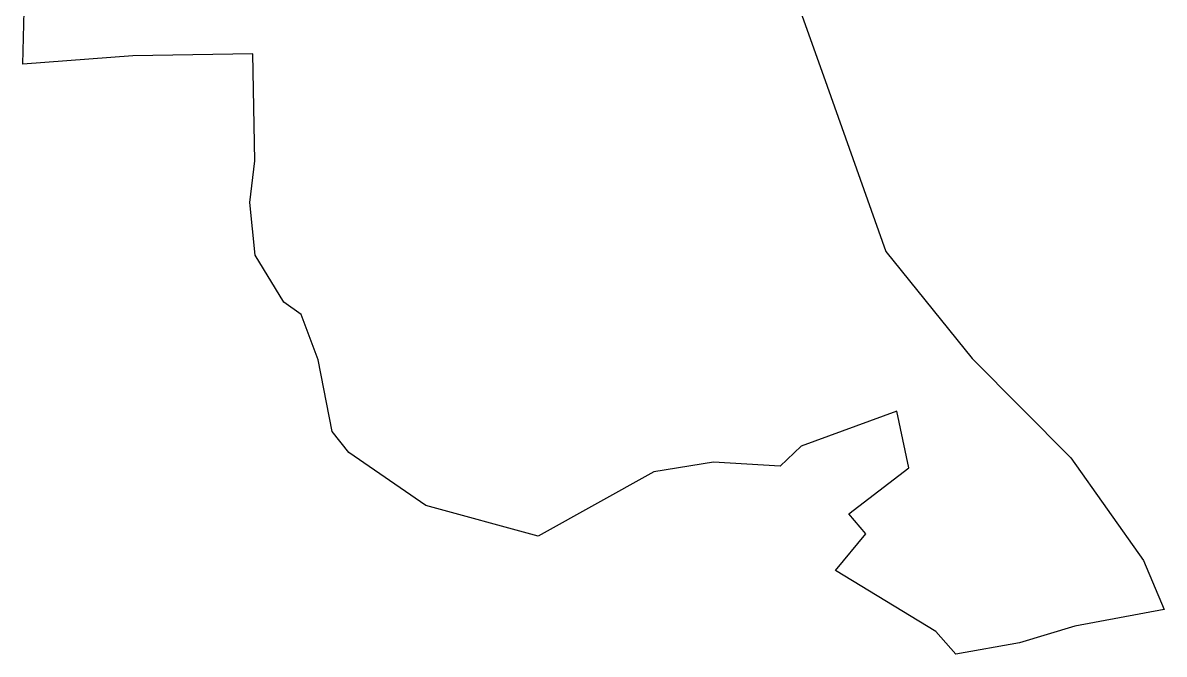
# Model space of a CAD drawing. Header units: metres. Extents: x 305916 to 307553, y 1943168 to 1944979.
# Drawn here: x 305916 to 307553, y 1943168 to 1944073 of the extents above; entities that cross this region are included whole.
import ezdxf

# ---------------------------------------------------------------- set-up
doc = ezdxf.new("R2010")
doc.units = ezdxf.units.M

msp = doc.modelspace()

# ---------------------------------------------------------------- linework, layer by layer
at = {"color": 3}
for p, q in [((306937, 1944356.8), (307064.5, 1943997.2)), ((305916.2, 1944014), (305924.2, 1944310.3)), ((306073.9, 1944026.3), (305916.2, 1944014)), ((306246.2, 1944029.2), (306073.9, 1944026.3)), ((306248.9, 1943875.5), (306246.2, 1944029.2)), ((307064.5, 1943997.2), (307153.8, 1943745.4)), ((306241.8, 1943815.9), (306248.9, 1943875.5)), ((306249.6, 1943740.1), (306241.8, 1943815.9)), ((306290.7, 1943672.8), (306249.6, 1943740.1)), ((307153.8, 1943745.4), (307277.6, 1943592.1)), ((306315.5, 1943655.3), (306290.7, 1943672.8)), ((306339.8, 1943590.1), (306315.5, 1943655.3)), ((307277.6, 1943592.1), (307419.3, 1943449.4)), ((306359.8, 1943487.2), (306339.8, 1943590.1)), ((307169.6, 1943516.4), (307032.7, 1943466.5)), ((307186.8, 1943435.1), (307169.6, 1943516.4)), ((306384, 1943457.3), (306359.8, 1943487.2)), ((307032.7, 1943466.5), (307002.3, 1943437.7)), ((306494.2, 1943381.4), (306384, 1943457.3)), ((307419.3, 1943449.4), (307523.7, 1943302.5)), ((306821.4, 1943429.4), (306655.5, 1943337.2)), ((306906.8, 1943443.1), (306821.4, 1943429.4)), ((307002.3, 1943437.7), (306906.8, 1943443.1)), ((307100.8, 1943369.4), (307186.8, 1943435.1)), ((306655.5, 1943337.2), (306494.2, 1943381.4)), ((307125.1, 1943340.5), (307100.8, 1943369.4)), ((307082, 1943288.1), (307125.1, 1943340.5)), ((307523.7, 1943302.5), (307553.2, 1943232)), ((307225.9, 1943200.4), (307082, 1943288.1)), ((307553.2, 1943232), (307425.3, 1943207.9)), ((307254.3, 1943167.9), (307225.9, 1943200.4)), ((307425.3, 1943207.9), (307345.5, 1943184.2)), ((307345.5, 1943184.2), (307254.3, 1943167.9))]:
    msp.add_line(p, q, dxfattribs=at)

doc.saveas('drawing.dxf')
